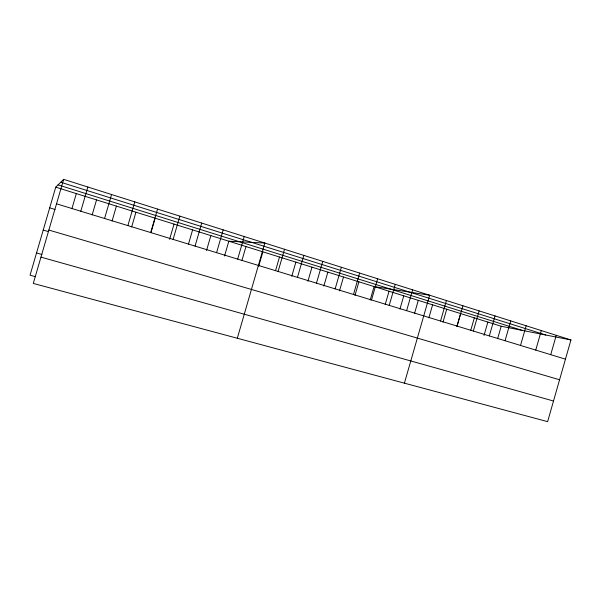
<?xml version="1.0" encoding="UTF-8"?>
<svg xmlns="http://www.w3.org/2000/svg" width="601" height="601" viewBox="0 0 601 601"><rect width="100%" height="100%" fill="white"/><g stroke="black" fill="none" stroke-linecap="round" stroke-linejoin="round"><path stroke-width="0.9" d="M440.548 321.032L446.43 300.538M442.997 322.189L446.716 309.23M456.933 326.441L460.621 313.572M457.076 326.08L462.913 305.759M470.733 330.407L474.339 317.854M473.333 331.038L479.117 310.89M484.03 335.433L487.854 322.076M489.327 335.921L495.051 315.931M497.643 338.618L501.189 326.238L570.95 339.963L547.616 421.647L33.288 283.424L63.653 179.353L570.95 339.963M505.05 340.722L510.73 320.896M520.526 345.447L526.153 325.78M535.746 350.09L541.328 330.58M550.726 354.665L556.256 335.305M291.77 276.302L295.865 262.134M297.465 277.361L303.813 255.387M307.922 281.23L311.979 267.167M316.479 283.161L322.76 261.39M323.834 286.084L327.861 272.125M335.148 288.863L341.376 267.28M339.505 290.861L343.502 277.008M353.493 294.46L359.661 273.064M355.003 295.354L358.902 281.816M370.208 299.989L374.077 286.557L429.67 295.234L404.405 383.16M371.516 299.959L377.623 278.751M385.196 304.564L389.035 291.222M389.223 305.368L395.27 284.341M399.958 309.064L403.767 295.827M406.622 310.679L412.617 289.832M414.51 313.504L418.288 300.357M428.859 317.876L432.607 304.827M150.723 232.572L157.552 209.08M150.956 232.625L155.148 218.201M169.617 239.288L174.027 224.098M173.111 239.401L179.864 216.15M188.481 244.074L192.598 229.898M195.055 246.102L201.741 223.069M206.526 250.542L210.853 235.6M216.578 252.668L223.189 229.86M224.526 256.026L228.823 241.204L264.861 243.052L237.312 338.258M237.68 259.114L244.224 236.524M241.97 260.406L245.974 246.56M258.7 266.22L262.862 251.834M275.619 270.412L279.488 257.025M278.105 271.449L284.513 249.28M63.653 179.353L55.743 187.166L30.05 275.205L35.482 276.678M71.895 208.757L76.319 193.597M80.797 211.229L87.851 187.016M92.156 214.94L96.536 199.908M104.582 218.486L111.561 194.521M112.071 221.018L116.406 206.113M127.885 225.6L134.789 201.876M131.642 226.99L135.946 212.206M40.958 257.138L553.506 401.017M36.541 252.968L41.957 254.501M48.854 230.07L559.576 379.772M43.219 230.078L48.621 231.655M49.703 207.863L55.089 209.494M56.517 203.814L565.466 359.165M58.072 184.875L522.201 330.37M55.743 187.166L501.189 326.238M60.739 182.231L545.828 335.02"/></g></svg>
